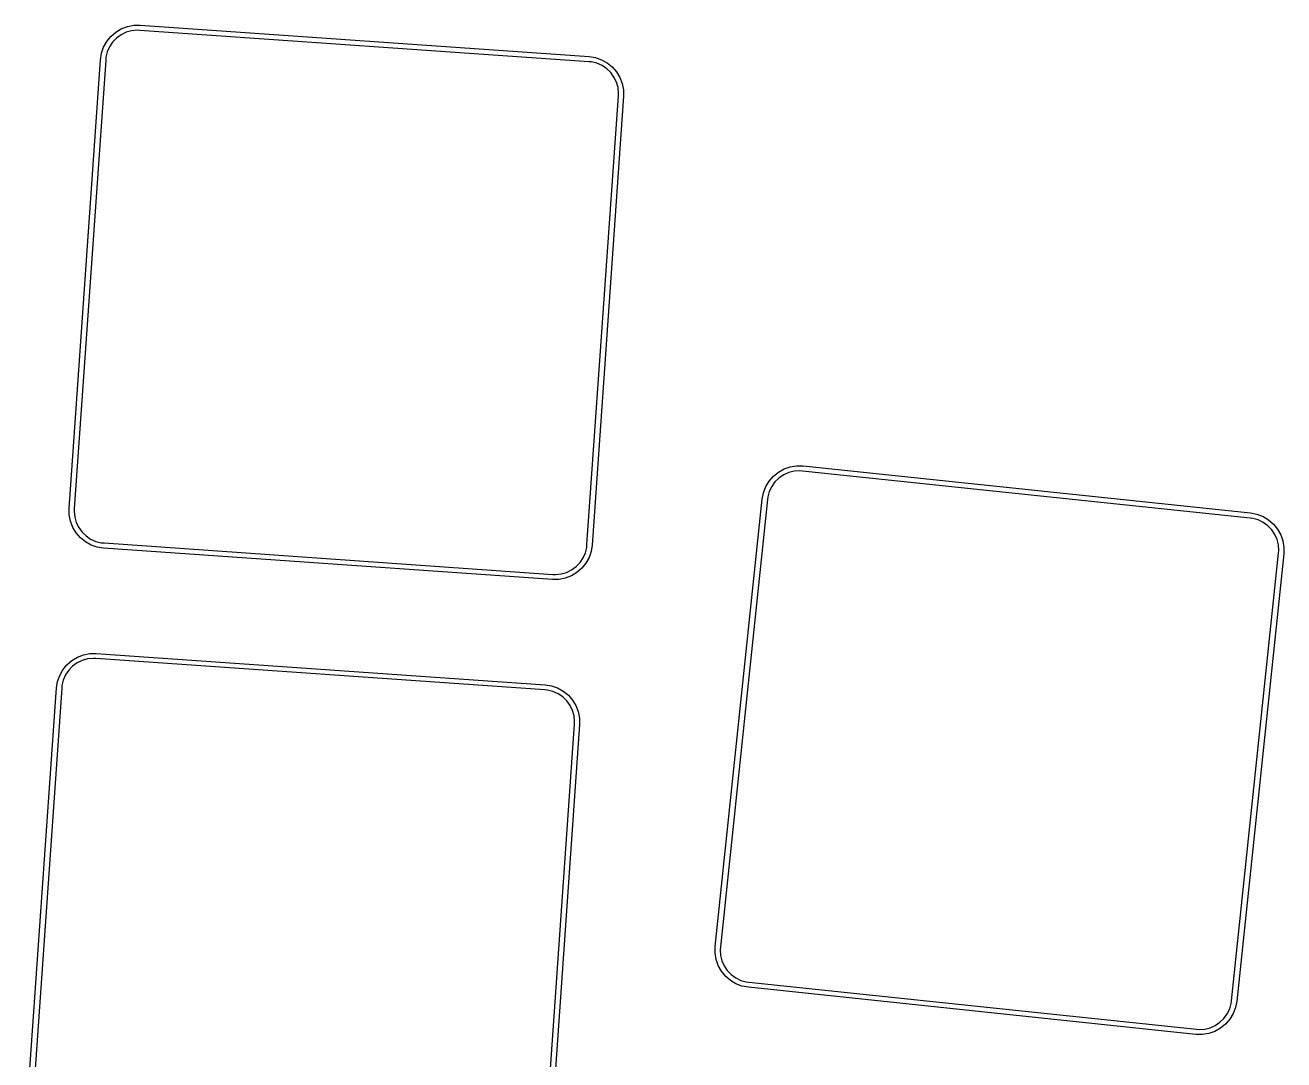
# Model space of a CAD drawing. Extents: x 43 to 184, y -133 to -30.
# Drawn here: x 111.28 to 147.65, y -60 to -30.1 of the extents above; entities that cross this region are included whole.
import ezdxf

# ---------------------------------------------------------------- set-up
doc = ezdxf.new("R2010")
doc.units = 0
doc.layers.add('BLACK', color=7, linetype='CONTINUOUS')

msp = doc.modelspace()

# ---------------------------------------------------------------- linework, layer by layer
at = {"layer": 'BLACK', "linetype": 'CONTINUOUS'}
for p, q in [((114.063, -30.2069), (114.238, -30.1397)), ((114.238, -30.1397), (114.422, -30.104)), ((114.422, -30.104), (114.609, -30.1007)), ((114.609, -30.1007), (114.609, -30.1007)), ((114.609, -30.1007), (114.609, -30.1007)), ((114.609, -30.1007), (127.578, -31.0075)), ((113.643, -30.572), (113.761, -30.4263)), ((113.761, -30.4263), (113.902, -30.3034)), ((113.925, -30.4723), (113.813, -30.5887)), ((113.902, -30.3034), (114.063, -30.2069)), ((114.056, -30.3772), (113.925, -30.4723)), ((114.201, -30.3062), (114.056, -30.3772)), ((114.357, -30.2616), (114.201, -30.3062)), ((114.518, -30.2447), (114.357, -30.2616)), ((114.599, -30.2504), (114.518, -30.2447)), ((127.567, -31.1572), (114.599, -30.2503)), ((114.599, -30.2503), (114.599, -30.2504)), ((113.491, -30.913), (113.552, -30.7358)), ((113.552, -30.7358), (113.643, -30.572)), ((113.656, -30.8708), (113.617, -31.0278)), ((113.722, -30.7229), (113.656, -30.8708)), ((113.813, -30.5887), (113.722, -30.7229)), ((112.555, -44.0664), (113.462, -31.0981)), ((113.611, -31.1086), (112.705, -44.0769)), ((113.462, -31.0981), (113.491, -30.913)), ((113.462, -31.0981), (113.462, -31.0981)), ((113.617, -31.0278), (113.611, -31.1086)), ((113.611, -31.1086), (113.611, -31.1086)), ((127.648, -31.1628), (127.567, -31.1572)), ((127.567, -31.1572), (127.567, -31.1572)), ((127.578, -31.0075), (127.578, -31.0075)), ((127.578, -31.0075), (127.578, -31.0075)), ((127.578, -31.0075), (127.763, -31.0369)), ((127.805, -31.202), (127.648, -31.1628)), ((127.763, -31.0369), (127.94, -31.0979)), ((127.953, -31.2678), (127.805, -31.202)), ((127.94, -31.0979), (128.104, -31.1887)), ((128.087, -31.3583), (127.953, -31.2678)), ((128.104, -31.1887), (128.249, -31.3066)), ((128.203, -31.4708), (128.087, -31.3583)), ((128.298, -31.6017), (128.203, -31.4708)), ((128.249, -31.3066), (128.372, -31.4481)), ((128.369, -31.7472), (128.298, -31.6017)), ((128.372, -31.4481), (128.469, -31.6087)), ((128.469, -31.6087), (128.536, -31.7836)), ((128.414, -31.9027), (128.369, -31.7472)), ((128.431, -32.0637), (128.414, -31.9027)), ((128.536, -31.7836), (128.572, -31.9676)), ((128.572, -31.9676), (128.575, -32.1547)), ((127.518, -45.1128), (128.425, -32.1444)), ((128.575, -32.1549), (127.668, -45.1232)), ((128.425, -32.1444), (128.431, -32.0637)), ((128.425, -32.1444), (128.425, -32.1444)), ((128.425, -32.1444), (128.425, -32.1444)), ((128.575, -32.1547), (128.575, -32.1549)), ((133.214, -42.926), (133.391, -42.865)), ((133.391, -42.865), (133.576, -42.8357)), ((133.576, -42.8357), (133.763, -42.839)), ((133.763, -42.839), (133.763, -42.839)), ((133.763, -42.839), (133.763, -42.839)), ((133.763, -42.839), (146.692, -44.1979)), ((132.685, -43.4369), (132.781, -43.2762)), ((132.781, -43.2762), (132.904, -43.1348)), ((132.904, -43.1348), (133.05, -43.0169)), ((133.067, -43.1865), (132.95, -43.2989)), ((133.05, -43.0169), (133.214, -42.926)), ((133.201, -43.096), (133.067, -43.1865)), ((133.349, -43.0301), (133.201, -43.096)), ((133.506, -42.991), (133.349, -43.0301)), ((133.667, -42.9797), (133.506, -42.991)), ((133.747, -42.9881), (133.667, -42.9797)), ((133.748, -42.9882), (133.747, -42.9881)), ((146.676, -44.3471), (133.748, -42.9882)), ((132.582, -43.7957), (132.618, -43.6118)), ((132.618, -43.6118), (132.685, -43.4369)), ((132.784, -43.5754), (132.74, -43.7309)), ((132.855, -43.4299), (132.784, -43.5754)), ((132.95, -43.2989), (132.855, -43.4299)), ((131.223, -56.7245), (132.582, -43.7957)), ((132.731, -43.8114), (131.372, -56.7402)), ((132.582, -43.7957), (132.582, -43.7957)), ((132.74, -43.7309), (132.731, -43.8114)), ((132.731, -43.8114), (132.731, -43.8114)), ((132.731, -43.8114), (132.731, -43.8114)), ((112.555, -44.0665), (112.555, -44.0664)), ((112.555, -44.0664), (112.555, -44.0664)), ((112.555, -44.0664), (112.555, -44.0664)), ((112.558, -44.2538), (112.555, -44.0665)), ((112.594, -44.4377), (112.558, -44.2538)), ((112.705, -44.0769), (112.699, -44.1576)), ((112.699, -44.1576), (112.716, -44.3186)), ((112.705, -44.0769), (112.705, -44.0769)), ((112.716, -44.3186), (112.761, -44.4742)), ((146.757, -44.3555), (146.676, -44.3471)), ((146.676, -44.3471), (146.676, -44.3471)), ((146.676, -44.3471), (146.676, -44.3471)), ((146.676, -44.3471), (146.676, -44.3471)), ((146.692, -44.1979), (146.692, -44.1979)), ((146.692, -44.1979), (146.876, -44.2336)), ((146.913, -44.4001), (146.757, -44.3555)), ((146.876, -44.2336), (147.051, -44.3008)), ((147.051, -44.3008), (147.212, -44.3973)), ((112.661, -44.6127), (112.594, -44.4377)), ((112.758, -44.7733), (112.661, -44.6127)), ((112.761, -44.4742), (112.831, -44.6196)), ((112.831, -44.6196), (112.927, -44.7506)), ((147.058, -44.4711), (146.913, -44.4001)), ((147.189, -44.5662), (147.058, -44.4711)), ((147.301, -44.6826), (147.189, -44.5662)), ((147.212, -44.3973), (147.353, -44.5202)), ((147.392, -44.8168), (147.301, -44.6826)), ((147.353, -44.5202), (147.471, -44.6658)), ((147.471, -44.6658), (147.562, -44.8297)), ((112.881, -44.9147), (112.758, -44.7733)), ((113.026, -45.0326), (112.881, -44.9147)), ((112.927, -44.7506), (113.043, -44.863)), ((113.19, -45.1235), (113.026, -45.0326)), ((113.043, -44.863), (113.177, -44.9535)), ((113.177, -44.9535), (113.325, -45.0194)), ((113.325, -45.0194), (113.482, -45.0585)), ((113.482, -45.0585), (113.563, -45.0642)), ((113.563, -45.0642), (113.563, -45.0642)), ((113.563, -45.0642), (126.531, -45.971)), ((147.458, -44.9647), (147.392, -44.8168)), ((147.497, -45.1217), (147.458, -44.9647)), ((147.562, -44.8297), (147.623, -45.0069)), ((147.623, -45.0069), (147.652, -45.192)), ((113.367, -45.1845), (113.19, -45.1235)), ((113.552, -45.2138), (113.367, -45.1845)), ((126.521, -46.1206), (113.552, -45.2138)), ((113.552, -45.2138), (113.552, -45.2138)), ((113.552, -45.2138), (113.552, -45.2138)), ((127.408, -45.4984), (127.474, -45.3506)), ((127.474, -45.3506), (127.513, -45.1935)), ((127.513, -45.1935), (127.518, -45.1128)), ((127.518, -45.1128), (127.518, -45.1128)), ((127.639, -45.3083), (127.578, -45.4855)), ((127.668, -45.1232), (127.639, -45.3083)), ((127.668, -45.1232), (127.668, -45.1232)), ((127.668, -45.1232), (127.668, -45.1232)), ((127.668, -45.1232), (127.668, -45.1232)), ((127.668, -45.1232), (127.668, -45.1232)), ((146.141, -58.2925), (147.5, -45.3637)), ((147.649, -45.3794), (146.29, -58.3081)), ((147.508, -45.2832), (147.497, -45.1217)), ((147.5, -45.3634), (147.508, -45.2832)), ((147.5, -45.3637), (147.5, -45.3634)), ((147.652, -45.192), (147.649, -45.3794)), ((147.649, -45.3794), (147.649, -45.3794)), ((147.649, -45.3794), (147.649, -45.3794)), ((127.074, -45.8442), (127.205, -45.7491)), ((127.205, -45.7491), (127.317, -45.6326)), ((127.369, -45.795), (127.228, -45.918)), ((127.317, -45.6326), (127.408, -45.4984)), ((127.487, -45.6494), (127.369, -45.795)), ((127.578, -45.4855), (127.487, -45.6494)), ((126.708, -46.1174), (126.521, -46.1207)), ((126.521, -46.1207), (126.521, -46.1206)), ((126.531, -45.971), (126.531, -45.9711)), ((126.531, -45.9711), (126.612, -45.9767)), ((126.612, -45.9767), (126.773, -45.9598)), ((126.892, -46.0816), (126.708, -46.1174)), ((126.773, -45.9598), (126.928, -45.9151)), ((127.067, -46.0145), (126.892, -46.0816)), ((126.928, -45.9151), (127.074, -45.8442)), ((127.228, -45.918), (127.067, -46.0145)), ((112.633, -48.4591), (112.793, -48.3626)), ((112.793, -48.3626), (112.968, -48.2955)), ((112.968, -48.2955), (113.152, -48.2597)), ((113.152, -48.2597), (113.339, -48.2565)), ((113.339, -48.2565), (113.34, -48.2564)), ((113.34, -48.2564), (126.308, -49.1632)), ((113.34, -48.2564), (113.34, -48.2564)), ((113.34, -48.2564), (113.34, -48.2564)), ((112.283, -48.8915), (112.373, -48.7276)), ((112.373, -48.7276), (112.491, -48.582)), ((112.491, -48.582), (112.633, -48.4591)), ((112.655, -48.628), (112.543, -48.7444)), ((112.786, -48.5329), (112.655, -48.628)), ((112.932, -48.462), (112.786, -48.5329)), ((113.087, -48.4173), (112.932, -48.462)), ((113.248, -48.4004), (113.087, -48.4173)), ((113.329, -48.4061), (113.248, -48.4004)), ((126.297, -49.3128), (113.329, -48.406)), ((113.329, -48.406), (113.329, -48.406)), ((113.329, -48.406), (113.329, -48.406)), ((113.329, -48.406), (113.329, -48.4061)), ((112.192, -49.2538), (112.222, -49.0687)), ((112.222, -49.0687), (112.283, -48.8915)), ((112.387, -49.0265), (112.348, -49.1835)), ((112.453, -48.8786), (112.387, -49.0265)), ((112.543, -48.7444), (112.453, -48.8786)), ((111.285, -62.2221), (112.192, -49.2538)), ((112.342, -49.2642), (111.435, -62.2326)), ((112.192, -49.2538), (112.192, -49.2538)), ((112.192, -49.2538), (112.192, -49.2538)), ((112.348, -49.1835), (112.342, -49.2642)), ((112.342, -49.2642), (112.342, -49.2642)), ((126.378, -49.3185), (126.297, -49.3128)), ((126.297, -49.3128), (126.297, -49.3128)), ((126.297, -49.3128), (126.297, -49.3128)), ((126.297, -49.3128), (126.297, -49.3128)), ((126.308, -49.1632), (126.308, -49.1632)), ((126.308, -49.1632), (126.493, -49.1925)), ((126.535, -49.3576), (126.378, -49.3185)), ((126.493, -49.1925), (126.67, -49.2535)), ((126.683, -49.4235), (126.535, -49.3576)), ((126.67, -49.2535), (126.834, -49.3444)), ((126.817, -49.514), (126.683, -49.4235)), ((126.834, -49.3444), (126.98, -49.4623)), ((126.934, -49.6264), (126.817, -49.514)), ((127.029, -49.7573), (126.934, -49.6264)), ((126.98, -49.4623), (127.103, -49.6037)), ((127.1, -49.9028), (127.029, -49.7573)), ((127.103, -49.6037), (127.199, -49.7643)), ((127.199, -49.7643), (127.266, -49.9393)), ((127.144, -50.0584), (127.1, -49.9028)), ((127.161, -50.2194), (127.144, -50.0584)), ((127.266, -49.9393), (127.302, -50.1232)), ((127.302, -50.1232), (127.305, -50.3106)), ((126.249, -63.2684), (127.156, -50.3001)), ((127.305, -50.3106), (126.399, -63.2789)), ((127.156, -50.2998), (127.161, -50.2194)), ((127.156, -50.3001), (127.156, -50.2998)), ((127.305, -50.3106), (127.305, -50.3106)), ((127.305, -50.3106), (127.305, -50.3106)), ((131.22, -56.9119), (131.223, -56.7245)), ((131.223, -56.7245), (131.223, -56.7245)), ((131.249, -57.097), (131.22, -56.9119)), ((131.372, -56.7403), (131.364, -56.8207)), ((131.364, -56.8207), (131.375, -56.9822)), ((131.372, -56.7402), (131.372, -56.7403)), ((131.375, -56.9822), (131.414, -57.1392)), ((131.31, -57.2741), (131.249, -57.097)), ((131.401, -57.438), (131.31, -57.2741)), ((131.519, -57.5837), (131.401, -57.438)), ((131.414, -57.1392), (131.48, -57.2871)), ((131.48, -57.2871), (131.57, -57.4212)), ((131.57, -57.4212), (131.683, -57.5377)), ((131.66, -57.7066), (131.519, -57.5837)), ((131.821, -57.8031), (131.66, -57.7066)), ((131.683, -57.5377), (131.814, -57.6328)), ((131.814, -57.6328), (131.959, -57.7038)), ((131.996, -57.8703), (131.821, -57.8031)), ((131.959, -57.7038), (132.115, -57.7484)), ((132.115, -57.7484), (132.195, -57.7568)), ((132.195, -57.7568), (132.195, -57.7568)), ((132.195, -57.7568), (132.195, -57.7568)), ((132.195, -57.7568), (145.124, -59.1157)), ((132.18, -57.906), (131.996, -57.8703)), ((145.109, -59.2649), (132.18, -57.906)), ((132.18, -57.906), (132.18, -57.906)), ((146.017, -58.674), (146.088, -58.5285)), ((146.088, -58.5285), (146.132, -58.3729)), ((146.132, -58.3729), (146.141, -58.2925)), ((146.141, -58.2925), (146.141, -58.2925)), ((146.141, -58.2925), (146.141, -58.2925)), ((146.254, -58.4921), (146.187, -58.667)), ((146.29, -58.3081), (146.254, -58.4921)), ((145.805, -58.9174), (145.922, -58.805)), ((145.922, -58.805), (146.017, -58.674)), ((146.091, -58.8276), (145.968, -58.9691)), ((146.187, -58.667), (146.091, -58.8276)), ((145.296, -59.2682), (145.109, -59.2649)), ((145.109, -59.2649), (145.109, -59.2649)), ((145.124, -59.1157), (145.124, -59.1157)), ((145.124, -59.1157), (145.205, -59.1242)), ((145.205, -59.1242), (145.366, -59.1129)), ((145.481, -59.2389), (145.296, -59.2682)), ((145.366, -59.1129), (145.523, -59.0737)), ((145.658, -59.1778), (145.481, -59.2389)), ((145.523, -59.0737), (145.671, -59.0079)), ((145.822, -59.087), (145.658, -59.1778)), ((145.671, -59.0079), (145.805, -58.9174)), ((145.968, -58.9691), (145.822, -59.087))]:
    msp.add_line(p, q, dxfattribs=at)

doc.saveas('drawing.dxf')
